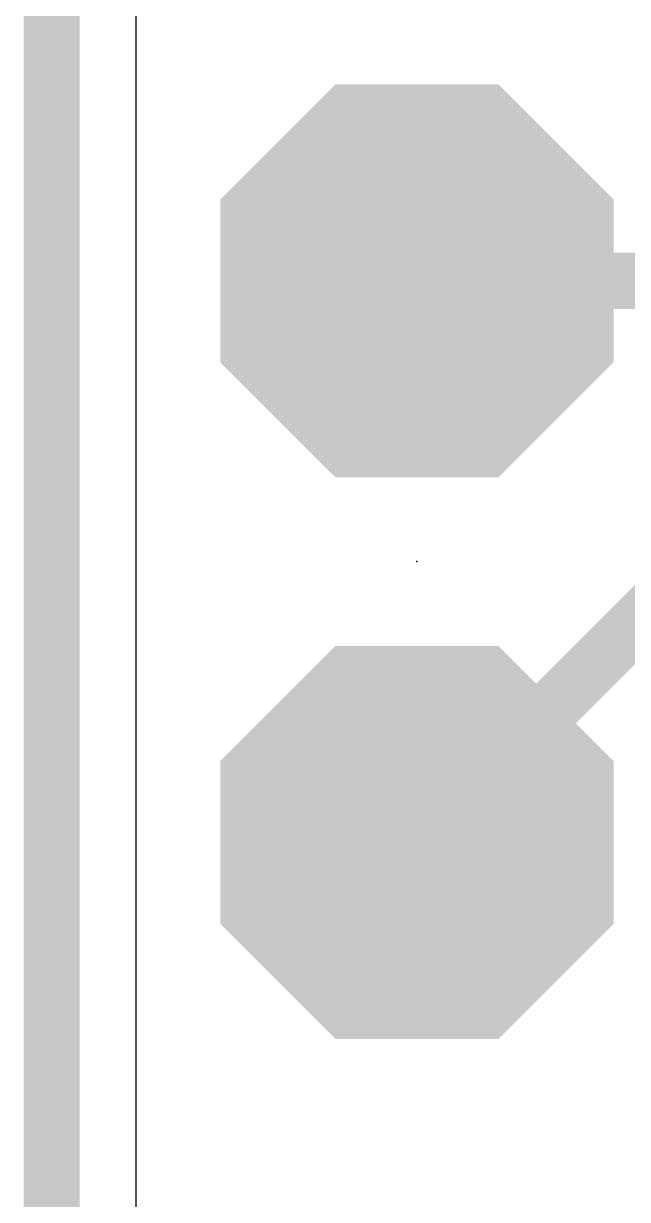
# Model space of a CAD drawing. Extents: x -0.5 to 14.5, y -0.1 to 18.7.
# Drawn here: x -0.51 to 2.22, y 6 to 11.32 of the extents above; entities that cross this region are included whole.
import ezdxf

# ---------------------------------------------------------------- set-up
doc = ezdxf.new("R2010")
doc.units = 0
for name, color, linetype in [('16', 132, 'CONTINUOUS'), ('17', 110, 'CONTINUOUS'), ('20', 53, 'CONTINUOUS'), ('23', 53, 'CONTINUOUS')]:
    doc.layers.add(name, color=color, linetype=linetype)

# ---------------------------------------------------------------- blocks, each defined once
blk = doc.blocks.new('OCTAGONP')
at = {"const_width": 0.5}
blk.add_lwpolyline([(-0.25, -0.1036), (-0.25, 0.1036), (-0.1036, 0.25), (0.1036, 0.25), (0.25, 0.1036), (0.25, -0.1036), (0.1036, -0.25), (-0.1036, -0.25), (-0.25, -0.1036), (-0.25, 0.1036)], dxfattribs=at)

msp = doc.modelspace()

# ---------------------------------------------------------------- linework, layer by layer
at = {"layer": '16', "const_width": 0.254}
for points in [[(-0.381, 18.542), (-0.381, 0)], [(1.27, 10.16), (5.207, 10.16)], [(2.54, 8.89), (1.27, 7.62)]]:
    msp.add_lwpolyline(points, dxfattribs=at)
at = {"layer": '16', "const_width": 0.127}
for points in [[(1.27, 10.2235, 1), (1.27, 10.0965)], [(1.2251, 7.6649, 1), (1.3149, 7.5751)]]:
    msp.add_lwpolyline(points, format="xyb", dxfattribs=at)
at = {"layer": '20'}
msp.add_line((0, 15.24), (0, 2.54), dxfattribs=at)
at = {"layer": '23'}
msp.add_point((1.27, 8.89), dxfattribs=at)

# ---------------------------------------------------------------- block references
at = {"layer": '17', "xscale": 1.778, "yscale": 1.778, "rotation": 180}
for p in [(1.27, 10.16), (1.27, 10.16), (1.27, 7.62), (1.27, 7.62)]:
    msp.add_blockref('OCTAGONP', p, dxfattribs=at)

doc.saveas('drawing.dxf')
